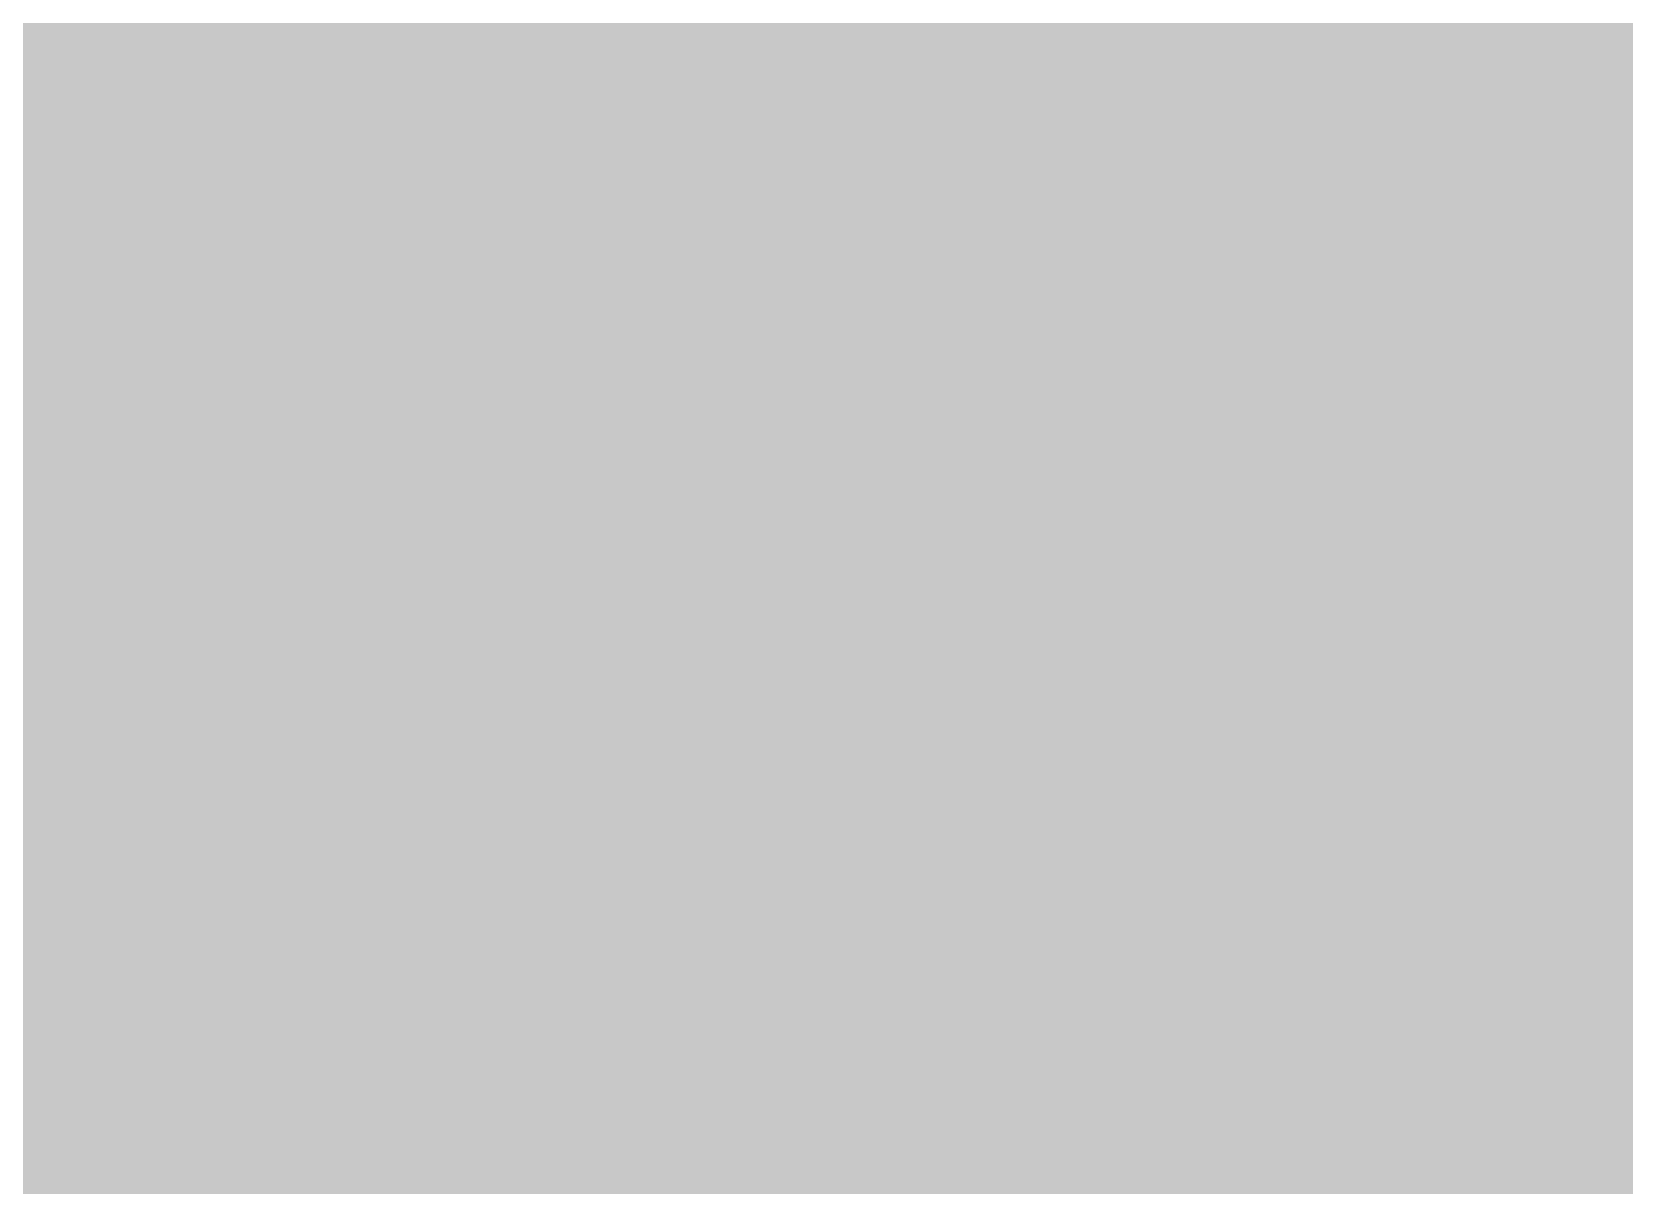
# Model space of a CAD drawing. Extents: x -118 to 4, y -52 to 56.
# Drawn here: x -60.88 to -48.95, y 20.08 to 28.72 of the extents above; entities that cross this region are included whole.
import ezdxf

# ---------------------------------------------------------------- set-up
doc = ezdxf.new("R2010")
doc.units = 0
doc.header["$MEASUREMENT"] = 0
doc.layers.get('0').update_dxf_attribs({"linetype": 'CONTINUOUS'})
for name, color, linetype in [('22-302-0_BOT', 7, 'CONTINUOUS'), ('22-302-0_DRD', 7, 'CONTINUOUS'), ('22-302-0_DRL', 2, 'CONTINUOUS'), ('22-302-0_GND', 1, 'CONTINUOUS'), ('22-302-0_IN1', 3, 'CONTINUOUS'), ('22-302-0_SMB', 5, 'CONTINUOUS'), ('22-302-0_SMT', 10, 'CONTINUOUS'), ('22-302-0_SPT', 9, 'CONTINUOUS'), ('22-302-0_SST', 11, 'CONTINUOUS'), ('22-302-0_TOP', 13, 'CONTINUOUS'), ('THRUHOLE_TAP', 7, 'CONTINUOUS')]:
    doc.layers.add(name, color=color, linetype=linetype)

# ---------------------------------------------------------------- blocks, each defined once
blk = doc.blocks.new('ROUND_45')
at = {"const_width": 0.35052}
blk.add_lwpolyline([(-0.17526, 0, 1), (0.17526, 0, 1)], format="xyb", close=True, dxfattribs=at)
blk = doc.blocks.new('ROUND_105')
at = {"const_width": 0.10033}
blk.add_lwpolyline([(-0.050164, 0, 1), (0.050164, 0, 1)], format="xyb", close=True, dxfattribs=at)
blk = doc.blocks.new('ROUND_93')
at = {"const_width": 0.50038}
blk.add_lwpolyline([(-0.25019, 0, 1), (0.25019, 0, 1)], format="xyb", close=True, dxfattribs=at)
blk = doc.blocks.new('RECTANGLE_1')
blk.add_solid([(1.30048, 0.6477), (1.30048, -0.6477), (-1.30048, 0.6477), (-1.30048, -0.6477)])
blk = doc.blocks.new('SQUARE_6')
blk.add_solid([(0.99949, 0.99949), (0.99949, -0.99949), (-0.99949, 0.99949), (-0.99949, -0.99949)])
blk = doc.blocks.new('SQUARE_36')
blk.add_solid([(3.5052, 3.5052), (3.5052, -3.5052), (-3.5052, 3.5052), (-3.5052, -3.5052)])
blk = doc.blocks.new('ROUND_98')
at = {"const_width": 0.10033}
blk.add_lwpolyline([(-0.050164, 0, 1), (0.050164, 0, 1)], format="xyb", close=True, dxfattribs=at)

msp = doc.modelspace()

# ---------------------------------------------------------------- linework, layer by layer
at = {"layer": '22-302-0_BOT'}
for points, const_width in [([(-60.706, 29.083), (-60.706, 21.336)], 0.254), ([(-60.6044, 29.083), (-60.6044, 21.2344)], 0.254), ([(-60.3758, 29.083), (-60.3758, 21.0058)], 0.254), ([(-60.1472, 29.083), (-60.1472, 20.7772)], 0.254), ([(-59.9186, 29.083), (-59.9186, 20.5486)], 0.254), ([(-49.149, 29.083), (-49.149, 20.447), (-59.817, 20.447)], 0.254), ([(-59.69, 29.083), (-59.69, 20.447)], 0.254), ([(-59.4614, 29.083), (-59.4614, 20.447)], 0.254), ([(-59.2328, 29.083), (-59.2328, 20.447)], 0.254), ([(-59.0042, 29.083), (-59.0042, 20.447)], 0.254), ([(-58.7756, 29.083), (-58.7756, 20.447)], 0.254), ([(-58.547, 29.083), (-58.547, 20.447)], 0.254), ([(-58.3184, 29.083), (-58.3184, 20.447)], 0.254), ([(-58.0898, 29.083), (-58.0898, 20.447)], 0.254), ([(-57.8612, 29.083), (-57.8612, 20.447)], 0.254), ([(-57.6326, 29.083), (-57.6326, 20.447)], 0.254), ([(-57.404, 29.083), (-57.404, 20.447)], 0.254), ([(-57.1754, 29.083), (-57.1754, 20.447)], 0.254), ([(-56.9468, 29.083), (-56.9468, 20.447)], 0.254), ([(-56.7182, 29.083), (-56.7182, 20.447)], 0.254), ([(-56.4896, 29.083), (-56.4896, 20.447)], 0.254), ([(-56.261, 29.083), (-56.261, 20.447)], 0.254), ([(-56.0324, 29.083), (-56.0324, 20.447)], 0.254), ([(-55.8038, 29.083), (-55.8038, 20.447)], 0.254), ([(-55.5752, 29.083), (-55.5752, 20.447)], 0.254), ([(-55.3466, 29.083), (-55.3466, 20.447)], 0.254), ([(-55.118, 29.083), (-55.118, 20.447)], 0.254), ([(-54.8894, 29.083), (-54.8894, 20.447)], 0.254), ([(-54.6608, 29.083), (-54.6608, 20.447)], 0.254), ([(-54.4322, 29.083), (-54.4322, 20.447)], 0.254), ([(-54.2036, 29.083), (-54.2036, 20.447)], 0.254), ([(-53.975, 29.083), (-53.975, 20.447)], 0.254), ([(-53.7464, 29.083), (-53.7464, 20.447)], 0.254), ([(-53.5178, 29.083), (-53.5178, 20.447)], 0.254), ([(-53.2892, 29.083), (-53.2892, 20.447)], 0.254), ([(-53.0606, 29.083), (-53.0606, 20.447)], 0.254), ([(-52.832, 29.083), (-52.832, 20.447)], 0.254), ([(-52.6034, 29.083), (-52.6034, 20.447)], 0.254), ([(-52.3748, 29.083), (-52.3748, 20.447)], 0.254), ([(-52.1462, 29.083), (-52.1462, 20.447)], 0.254), ([(-51.9176, 29.083), (-51.9176, 20.447)], 0.254), ([(-51.689, 29.083), (-51.689, 20.447)], 0.254), ([(-51.4604, 29.083), (-51.4604, 20.447)], 0.254), ([(-51.2318, 29.083), (-51.2318, 20.447)], 0.254), ([(-51.0032, 29.083), (-51.0032, 20.447)], 0.254), ([(-50.7746, 29.083), (-50.7746, 20.447)], 0.254), ([(-50.546, 29.083), (-50.546, 20.447)], 0.254), ([(-50.3174, 29.083), (-50.3174, 20.447)], 0.254), ([(-50.0888, 29.083), (-50.0888, 20.447)], 0.254), ([(-49.8602, 29.083), (-49.8602, 20.447)], 0.254), ([(-49.6316, 29.083), (-49.6316, 20.447)], 0.254), ([(-49.403, 29.083), (-49.403, 20.447)], 0.254), ([(-49.1744, 29.083), (-49.1744, 20.447)], 0.254), ([(-49.149, 28.7782), (-60.706, 28.7782)], 0.254), ([(-49.149, 28.5496), (-60.706, 28.5496)], 0.254), ([(-49.149, 28.321), (-60.706, 28.321)], 0.254), ([(-49.149, 28.0924), (-60.706, 28.0924)], 0.254), ([(-49.149, 27.8638), (-60.706, 27.8638)], 0.254), ([(-49.149, 27.6352), (-60.706, 27.6352)], 0.254), ([(-49.149, 27.4066), (-60.706, 27.4066)], 0.254), ([(-49.149, 27.178), (-60.706, 27.178)], 0.254), ([(-49.149, 26.9494), (-60.706, 26.9494)], 0.254), ([(-49.149, 26.7208), (-60.706, 26.7208)], 0.254), ([(-49.149, 26.4922), (-60.706, 26.4922)], 0.254), ([(-49.149, 26.2636), (-60.706, 26.2636)], 0.254), ([(-43.815, 26.035), (-43.815, 23.749), (-44.45, 23.114), (-44.45, 21.082), (-45.72, 19.812), (-60.071, 19.812), (-60.325, 20.066), (-62.865, 20.066), (-68.072, 25.273), (-72.263, 25.273), (-72.39, 25.146)], 0.2032), ([(-49.149, 26.035), (-60.706, 26.035)], 0.254), ([(-49.149, 25.8064), (-60.706, 25.8064)], 0.254), ([(-49.149, 25.5778), (-60.706, 25.5778)], 0.254), ([(-49.149, 25.3492), (-60.706, 25.3492)], 0.254), ([(-49.149, 25.1206), (-60.706, 25.1206)], 0.254), ([(-49.149, 24.892), (-60.706, 24.892)], 0.254), ([(-49.149, 24.6634), (-60.706, 24.6634)], 0.254), ([(-49.149, 24.4348), (-60.706, 24.4348)], 0.254), ([(-49.149, 24.2062), (-60.706, 24.2062)], 0.254), ([(-49.149, 23.9776), (-60.706, 23.9776)], 0.254), ([(-49.149, 23.749), (-60.706, 23.749)], 0.254), ([(-49.149, 23.5204), (-60.706, 23.5204)], 0.254), ([(-49.149, 23.2918), (-60.706, 23.2918)], 0.254), ([(-49.149, 23.0632), (-60.706, 23.0632)], 0.254), ([(-49.149, 22.8346), (-60.706, 22.8346)], 0.254), ([(-49.149, 22.606), (-60.706, 22.606)], 0.254), ([(-49.149, 22.3774), (-60.706, 22.3774)], 0.254), ([(-49.149, 22.1488), (-60.706, 22.1488)], 0.254), ([(-49.149, 21.9202), (-60.706, 21.9202)], 0.254), ([(-49.149, 21.6916), (-60.706, 21.6916)], 0.254), ([(-49.149, 21.463), (-60.706, 21.463)], 0.254), ([(-60.706, 21.336), (-60.579, 21.209)], 0.254), ([(-49.149, 21.2344), (-60.6044, 21.2344)], 0.254), ([(-60.579, 21.209), (-59.817, 20.447)], 0.254), ([(-49.149, 21.0058), (-60.3758, 21.0058)], 0.254), ([(-61.02858, 20.75942), (-60.73902, 20.4724)], 0.254), ([(-49.149, 20.7772), (-60.1472, 20.7772)], 0.254), ([(-60.78982, 20.5232), (-62.74816, 20.5232)], 0.254), ([(-60.8076, 20.53844), (-60.8076, 20.4724)], 0.254), ([(-49.149, 20.5486), (-59.9186, 20.5486)], 0.254), ([(-60.73902, 20.4724), (-62.69736, 20.4724)], 0.254)]:
    msp.add_lwpolyline(points, dxfattribs=dict(at, const_width=const_width))
at = {"layer": '22-302-0_DRD', "const_width": 0.254}
for points in [[(-60.96, 28.575), (-62.23, 29.845)], [(-60.96, 28.575), (-62.23, 29.845)], [(-57.785, 28.575), (-59.055, 27.305)], [(-57.785, 27.305), (-59.055, 28.575)], [(-55.88, 28.575), (-57.15, 27.305)], [(-55.88, 27.305), (-57.15, 28.575)], [(-53.721, 28.575), (-54.991, 27.305)], [(-53.721, 27.305), (-54.991, 28.575)], [(-57.785, 26.924), (-59.055, 25.654)], [(-57.785, 25.654), (-59.055, 26.924)], [(-55.88, 26.924), (-57.15, 25.654)], [(-55.88, 25.654), (-57.15, 26.924)], [(-53.721, 26.924), (-54.991, 25.654)], [(-53.721, 25.654), (-54.991, 26.924)], [(-57.785, 25.273), (-59.055, 24.003)], [(-57.785, 24.003), (-59.055, 25.273)], [(-55.88, 25.273), (-57.15, 24.003)], [(-55.88, 24.003), (-57.15, 25.273)], [(-53.721, 25.273), (-54.991, 24.003)], [(-53.721, 24.003), (-54.991, 25.273)], [(-57.785, 23.495), (-59.055, 22.225)], [(-57.785, 22.225), (-59.055, 23.495)], [(-55.88, 23.495), (-57.15, 22.225)], [(-55.88, 22.225), (-57.15, 23.495)], [(-53.721, 23.495), (-54.991, 22.225)], [(-53.721, 22.225), (-54.991, 23.495)]]:
    msp.add_lwpolyline(points, dxfattribs=at)
at = {"layer": '22-302-0_IN1', "const_width": 0.254}
for points in [[(-58.6486, 55.372), (-58.6486, 14.57706)], [(-50.1904, 55.372), (-50.1904, -3.048)], [(-49.9618, 55.372), (-49.9618, -3.048)], [(-55.6768, 53.95976), (-55.6768, 13.35278)], [(-58.8772, 48.37938), (-58.8772, 14.62786)], [(-50.419, 47.12716), (-50.419, -3.048)], [(-50.6476, 46.8249), (-50.6476, -3.048)], [(-50.8762, 46.71314), (-50.8762, -3.048)], [(-59.1058, 44.61002), (-59.1058, 14.63802)], [(-59.3344, 40.79494), (-59.3344, 14.61008)], [(-52.705, 40.77208), (-52.705, 18.07972)], [(-52.4764, 40.72128), (-52.4764, 18.03908)], [(-52.9336, 39.96944), (-52.9336, 18.03908)], [(-53.1622, 39.60622), (-53.1622, 17.90192)], [(-53.848, 39.50208), (-53.848, 0.30988)], [(-53.3908, 39.48176), (-53.3908, -3.048)], [(-53.6194, 39.45128), (-53.6194, 0.04572)], [(-52.2478, 38.21938), (-52.2478, 17.90192)], [(-51.1048, 38.26002), (-51.1048, -3.048)], [(-52.0192, 38.01364), (-52.0192, 13.63218)], [(-51.7906, 37.9349), (-51.7906, 13.57376)], [(-51.562, 37.93998), (-51.562, 13.40612)], [(-51.3334, 38.02888), (-51.3334, -3.048)], [(-60.706, 36.05022), (-60.706, 19.48688)], [(-55.4482, 35.81908), (-55.4482, 13.4747)], [(-55.9054, 35.51174), (-55.9054, 12.98702)], [(-56.134, 35.25012), (-56.134, -3.048)], [(-56.3626, 35.15106), (-56.3626, -3.048)], [(-49.7332, 34.70402), (-49.7332, -3.048)], [(-60.4774, 34.70148), (-60.4774, 19.58594)], [(-59.563, 34.70148), (-59.563, 14.5415)], [(-60.2488, 34.56432), (-60.2488, 19.59864)], [(-60.0202, 34.52368), (-60.0202, 19.53006)], [(-59.7916, 34.56432), (-59.7916, 19.34464)], [(-49.5046, 34.47288), (-49.5046, -3.048)], [(-49.276, 34.38398), (-49.276, -3.048)], [(-49.0474, 34.3789), (-49.0474, -3.048)], [(-56.5912, 32.3342), (-56.5912, 19.43608)], [(-56.8198, 32.12592), (-56.8198, 19.64436)], [(-57.0484, 32.04972), (-57.0484, 19.72056)], [(-58.42, 31.12516), (-58.42, 14.48054)], [(-57.277, 30.91688), (-57.277, 19.71802)], [(-58.1914, 30.8229), (-58.1914, 14.3256)], [(-57.9628, 30.71114), (-57.9628, 14.08176)], [(-57.7342, 30.69082), (-57.7342, 19.39798)], [(-57.5056, 30.74924), (-57.5056, 19.62912)], [(-54.0766, 30.24124), (-54.0766, 0.40894)], [(-55.2196, 29.92374), (-55.2196, 13.50518)], [(-54.3052, 29.87802), (-54.3052, 0.42164)], [(-54.991, 29.77388), (-54.991, 13.45692)], [(-54.7624, 29.72308), (-54.7624, 13.30452)], [(-54.5338, 29.75356), (-54.5338, 0.35306)], [(-60.9346, 29.04744), (-60.9346, 19.22272)], [(-23.91156, 28.7274), (-61.11494, 28.7274)], [(-23.83536, 28.4988), (-63.45428, 28.4988)], [(-25.77592, 28.2702), (-63.37808, 28.2702)], [(-25.91308, 28.0416), (-63.34252, 28.0416)], [(-25.95372, 27.813), (-63.34506, 27.813)], [(-25.91308, 27.5844), (-63.3857, 27.5844)], [(-44.36364, 27.3558), (-63.46444, 27.3558)], [(-44.73702, 27.1272), (-63.59398, 27.1272)], [(-44.95546, 26.8986), (-63.78956, 26.8986)], [(-45.09516, 26.67), (-64.11214, 26.67)], [(-45.1866, 26.4414), (-66.39306, 26.4414)], [(-45.23232, 26.2128), (-66.38036, 26.2128)], [(-45.24248, 25.9842), (-66.44894, 25.9842)], [(-45.21708, 25.7556), (-66.63436, 25.7556)], [(-45.15104, 25.527), (-71.82612, 25.527)], [(-45.03928, 25.2984), (-71.72706, 25.2984)], [(-44.8691, 25.0698), (-71.71436, 25.0698)], [(-44.6024, 24.8412), (-71.78294, 24.8412)], [(-43.96232, 24.6126), (-67.82816, 24.6126)], [(-45.3263, 24.384), (-67.56908, 24.384)], [(-45.62856, 24.1554), (-67.40652, 24.1554)], [(-45.74032, 23.9268), (-67.30492, 23.9268)], [(-45.76318, 23.6982), (-67.24904, 23.6982)], [(-45.70476, 23.4696), (-67.2338, 23.4696)], [(-45.53712, 23.241), (-61.77788, 23.241)], [(-32.00654, 23.0124), (-61.61024, 23.0124)], [(-39.12108, 22.7838), (-61.55182, 22.7838)], [(-39.32936, 22.5552), (-61.57214, 22.5552)], [(-39.40556, 22.3266), (-61.6839, 22.3266)], [(-39.40302, 22.098), (-61.98616, 22.098)], [(-39.31412, 21.8694), (-67.59194, 21.8694)], [(-39.08298, 21.6408), (-67.42176, 21.6408)], [(-26.71318, 21.4122), (-67.31254, 21.4122)], [(-26.65476, 21.1836), (-67.25412, 21.1836)], [(-26.48712, 20.955), (-67.2338, 20.955)], [(-22.32152, 20.7264), (-67.25412, 20.7264)], [(-28.07208, 20.4978), (-67.31254, 20.4978)], [(-43.52798, 20.2692), (-67.42176, 20.2692)], [(-43.75912, 20.0406), (-67.59194, 20.0406)]]:
    msp.add_lwpolyline(points, dxfattribs=at)
msp.add_lwpolyline([(-61.595, 28.52928, 0.4142136), (-60.91428, 29.21)], format="xyb", dxfattribs=at)
at = {"layer": '22-302-0_SMB', "const_width": 0.254}
for points in [[(-49.657, 28.575), (-59.944, 28.575), (-59.944, 21.082)], [(-59.8424, 28.575), (-59.8424, 21.082)], [(-59.6138, 28.575), (-59.6138, 21.082)], [(-59.3852, 28.575), (-59.3852, 21.082)], [(-59.1566, 28.575), (-59.1566, 21.082)], [(-58.928, 28.575), (-58.928, 21.082)], [(-58.6994, 28.575), (-58.6994, 21.082)], [(-58.4708, 28.575), (-58.4708, 21.082)], [(-58.2422, 28.575), (-58.2422, 21.082)], [(-58.0136, 28.575), (-58.0136, 21.082)], [(-57.785, 28.575), (-57.785, 21.082)], [(-57.5564, 28.575), (-57.5564, 21.082)], [(-57.3278, 28.575), (-57.3278, 21.082)], [(-57.0992, 28.575), (-57.0992, 21.082)], [(-56.8706, 28.575), (-56.8706, 21.082)], [(-56.642, 28.575), (-56.642, 21.082)], [(-56.4134, 28.575), (-56.4134, 21.082)], [(-56.1848, 28.575), (-56.1848, 21.082)], [(-55.9562, 28.575), (-55.9562, 21.082)], [(-55.7276, 28.575), (-55.7276, 21.082)], [(-55.499, 28.575), (-55.499, 21.082)], [(-55.2704, 28.575), (-55.2704, 21.082)], [(-55.0418, 28.575), (-55.0418, 21.082)], [(-54.8132, 28.575), (-54.8132, 21.082)], [(-54.5846, 28.575), (-54.5846, 21.082)], [(-54.356, 28.575), (-54.356, 21.082)], [(-54.1274, 28.575), (-54.1274, 21.082)], [(-53.8988, 28.575), (-53.8988, 21.082)], [(-53.6702, 28.575), (-53.6702, 21.082)], [(-53.4416, 28.575), (-53.4416, 21.082)], [(-53.213, 28.575), (-53.213, 21.082)], [(-52.9844, 28.575), (-52.9844, 21.082)], [(-52.7558, 28.575), (-52.7558, 21.082)], [(-52.5272, 28.575), (-52.5272, 21.082)], [(-52.2986, 28.575), (-52.2986, 21.082)], [(-52.07, 28.575), (-52.07, 21.082)], [(-51.8414, 28.575), (-51.8414, 21.082)], [(-51.6128, 28.575), (-51.6128, 21.082)], [(-51.3842, 28.575), (-51.3842, 21.082)], [(-51.1556, 28.575), (-51.1556, 21.082)], [(-50.927, 28.575), (-50.927, 21.082)], [(-50.6984, 28.575), (-50.6984, 21.082)], [(-50.4698, 28.575), (-50.4698, 21.082)], [(-50.2412, 28.575), (-50.2412, 21.082)], [(-50.0126, 28.575), (-50.0126, 21.082)], [(-49.784, 28.575), (-49.784, 21.082)], [(-49.657, 28.575), (-49.657, 21.082)], [(-49.657, 28.4988), (-59.944, 28.4988)], [(-49.657, 28.2702), (-59.944, 28.2702)], [(-49.657, 28.0416), (-59.944, 28.0416)], [(-49.657, 27.813), (-59.944, 27.813)], [(-49.657, 27.5844), (-59.944, 27.5844)], [(-49.657, 27.3558), (-59.944, 27.3558)], [(-49.657, 27.1272), (-59.944, 27.1272)], [(-49.657, 26.8986), (-59.944, 26.8986)], [(-49.657, 26.67), (-59.944, 26.67)], [(-49.657, 26.4414), (-59.944, 26.4414)], [(-49.657, 26.2128), (-59.944, 26.2128)], [(-49.657, 25.9842), (-59.944, 25.9842)], [(-49.657, 25.7556), (-59.944, 25.7556)], [(-49.657, 25.527), (-59.944, 25.527)], [(-49.657, 25.2984), (-59.944, 25.2984)], [(-49.657, 25.0698), (-59.944, 25.0698)], [(-49.657, 24.8412), (-59.944, 24.8412)], [(-49.657, 24.6126), (-59.944, 24.6126)], [(-49.657, 24.384), (-59.944, 24.384)], [(-49.657, 24.1554), (-59.944, 24.1554)], [(-49.657, 23.9268), (-59.944, 23.9268)], [(-49.657, 23.6982), (-59.944, 23.6982)], [(-49.657, 23.4696), (-59.944, 23.4696)], [(-49.657, 23.241), (-59.944, 23.241)], [(-49.657, 23.0124), (-59.944, 23.0124)], [(-49.657, 22.7838), (-59.944, 22.7838)], [(-49.657, 22.5552), (-59.944, 22.5552)], [(-49.657, 22.3266), (-59.944, 22.3266)], [(-49.657, 22.098), (-59.944, 22.098)], [(-49.657, 21.8694), (-59.944, 21.8694)], [(-49.657, 21.6408), (-59.944, 21.6408)], [(-49.657, 21.4122), (-59.944, 21.4122)], [(-49.657, 21.1836), (-59.944, 21.1836)], [(-49.657, 21.082), (-59.944, 21.082)]]:
    msp.add_lwpolyline(points, dxfattribs=at)
at = {"layer": '22-302-0_SPT', "const_width": 0.254}
for points in [[(-56.896, 28.194), (-59.563, 28.194), (-59.563, 25.908)], [(-59.4614, 28.194), (-59.4614, 25.908)], [(-59.2328, 28.194), (-59.2328, 25.908)], [(-59.0042, 28.194), (-59.0042, 25.908)], [(-58.7756, 28.194), (-58.7756, 25.908)], [(-58.547, 28.194), (-58.547, 25.908)], [(-58.3184, 28.194), (-58.3184, 25.908)], [(-58.0898, 28.194), (-58.0898, 25.908)], [(-57.8612, 28.194), (-57.8612, 25.908)], [(-57.6326, 28.194), (-57.6326, 25.908)], [(-57.404, 28.194), (-57.404, 25.908)], [(-57.1754, 28.194), (-57.1754, 25.908)], [(-56.9468, 28.194), (-56.9468, 25.908)], [(-56.896, 28.194), (-56.896, 25.908)], [(-53.594, 28.194), (-56.261, 28.194), (-56.261, 25.908)], [(-56.1594, 28.194), (-56.1594, 25.908)], [(-55.9308, 28.194), (-55.9308, 25.908)], [(-55.7022, 28.194), (-55.7022, 25.908)], [(-55.4736, 28.194), (-55.4736, 25.908)], [(-55.245, 28.194), (-55.245, 25.908)], [(-55.0164, 28.194), (-55.0164, 25.908)], [(-54.7878, 28.194), (-54.7878, 25.908)], [(-54.5592, 28.194), (-54.5592, 25.908)], [(-54.3306, 28.194), (-54.3306, 25.908)], [(-54.102, 28.194), (-54.102, 25.908)], [(-53.8734, 28.194), (-53.8734, 25.908)], [(-53.6448, 28.194), (-53.6448, 25.908)], [(-53.594, 28.194), (-53.594, 25.908)], [(-56.896, 28.067), (-59.563, 28.067)], [(-53.594, 28.067), (-56.261, 28.067)], [(-56.896, 27.8384), (-59.563, 27.8384)], [(-53.594, 27.8384), (-56.261, 27.8384)], [(-56.896, 27.6098), (-59.563, 27.6098)], [(-53.594, 27.6098), (-56.261, 27.6098)], [(-56.896, 27.3812), (-59.563, 27.3812)], [(-53.594, 27.3812), (-56.261, 27.3812)], [(-56.896, 27.1526), (-59.563, 27.1526)], [(-53.594, 27.1526), (-56.261, 27.1526)], [(-56.896, 26.924), (-59.563, 26.924)], [(-53.594, 26.924), (-56.261, 26.924)], [(-56.896, 26.6954), (-59.563, 26.6954)], [(-53.594, 26.6954), (-56.261, 26.6954)], [(-56.896, 26.4668), (-59.563, 26.4668)], [(-53.594, 26.4668), (-56.261, 26.4668)], [(-56.896, 26.2382), (-59.563, 26.2382)], [(-53.594, 26.2382), (-56.261, 26.2382)], [(-56.896, 26.0096), (-59.563, 26.0096)], [(-53.594, 26.0096), (-56.261, 26.0096)], [(-56.896, 25.908), (-59.563, 25.908)], [(-53.594, 25.908), (-56.261, 25.908)], [(-56.896, 25.019), (-59.563, 25.019), (-59.563, 22.733)], [(-59.4614, 25.019), (-59.4614, 22.733)], [(-59.2328, 25.019), (-59.2328, 22.733)], [(-59.0042, 25.019), (-59.0042, 22.733)], [(-58.7756, 25.019), (-58.7756, 22.733)], [(-58.547, 25.019), (-58.547, 22.733)], [(-58.3184, 25.019), (-58.3184, 22.733)], [(-58.0898, 25.019), (-58.0898, 22.733)], [(-57.8612, 25.019), (-57.8612, 22.733)], [(-57.6326, 25.019), (-57.6326, 22.733)], [(-57.404, 25.019), (-57.404, 22.733)], [(-57.1754, 25.019), (-57.1754, 22.733)], [(-56.9468, 25.019), (-56.9468, 22.733)], [(-56.896, 25.019), (-56.896, 22.733)], [(-56.261, 25.019), (-56.261, 22.733)], [(-53.594, 25.019), (-56.261, 25.019)], [(-53.594, 25.019), (-53.594, 22.733), (-56.261, 22.733)], [(-56.1594, 25.019), (-56.1594, 22.733)], [(-55.9308, 25.019), (-55.9308, 22.733)], [(-55.7022, 25.019), (-55.7022, 22.733)], [(-55.4736, 25.019), (-55.4736, 22.733)], [(-55.245, 25.019), (-55.245, 22.733)], [(-55.0164, 25.019), (-55.0164, 22.733)], [(-54.7878, 25.019), (-54.7878, 22.733)], [(-54.5592, 25.019), (-54.5592, 22.733)], [(-54.3306, 25.019), (-54.3306, 22.733)], [(-54.102, 25.019), (-54.102, 22.733)], [(-53.8734, 25.019), (-53.8734, 22.733)], [(-53.6448, 25.019), (-53.6448, 22.733)], [(-56.896, 24.892), (-59.563, 24.892)], [(-53.594, 24.892), (-56.261, 24.892)], [(-56.896, 24.6634), (-59.563, 24.6634)], [(-53.594, 24.6634), (-56.261, 24.6634)], [(-56.896, 24.4348), (-59.563, 24.4348)], [(-53.594, 24.4348), (-56.261, 24.4348)], [(-56.896, 24.2062), (-59.563, 24.2062)], [(-53.594, 24.2062), (-56.261, 24.2062)], [(-56.896, 23.9776), (-59.563, 23.9776)], [(-53.594, 23.9776), (-56.261, 23.9776)], [(-56.896, 23.749), (-59.563, 23.749)], [(-53.594, 23.749), (-56.261, 23.749)], [(-56.896, 23.5204), (-59.563, 23.5204)], [(-53.594, 23.5204), (-56.261, 23.5204)], [(-56.896, 23.2918), (-59.563, 23.2918)], [(-53.594, 23.2918), (-56.261, 23.2918)], [(-56.896, 23.0632), (-59.563, 23.0632)], [(-53.594, 23.0632), (-56.261, 23.0632)], [(-56.896, 22.8346), (-59.563, 22.8346)], [(-53.594, 22.8346), (-56.261, 22.8346)], [(-56.896, 22.733), (-59.563, 22.733)]]:
    msp.add_lwpolyline(points, dxfattribs=at)
at = {"layer": '22-302-0_SST', "const_width": 0.1524}
for points in [[(-49.3522, 23.0632), (-49.3522, 29.464), (-52.2478, 29.464), (-52.2478, 22.606), (-49.8094, 22.606), (-49.3522, 23.0632)], [(-60.071, 17.145), (-52.959, 17.145), (-52.959, 28.956), (-60.071, 28.956), (-60.071, 17.145)], [(-61.087, 25.4), (-63.754, 25.4), (-63.754, 20.32), (-60.706, 20.32), (-60.706, 25.4), (-61.087, 25.4)], [(-49.657, 21.59), (-52.324, 21.59), (-52.324, 16.51), (-49.276, 16.51), (-49.276, 21.59), (-49.657, 21.59)]]:
    msp.add_lwpolyline(points, dxfattribs=at)
at = {"layer": '22-302-0_TOP'}
for points, const_width in [([(-53.721, 35.90036), (-53.721, 21.01088)], 0.254), ([(-53.9496, 35.67176), (-53.9496, 20.78228)], 0.254), ([(-49.3776, 34.35858), (-49.3776, 25.51684)], 0.254), ([(-48.9204, 34.36112), (-48.9204, 28.5115)], 0.254), ([(-49.149, 34.32556), (-49.149, 25.74544)], 0.254), ([(-55.88, 31.8262), (-55.9308, 31.8262), (-57.785, 29.972), (-59.69, 29.972), (-61.595, 28.067), (-64.643, 28.067), (-64.77, 27.94)], 0.2032), ([(-53.4924, 30.25648), (-53.4924, 21.23948)], 0.254), ([(-53.2638, 30.25648), (-53.2638, 21.39442)], 0.254), ([(-53.0352, 30.25648), (-53.0352, 21.45538)], 0.254), ([(-52.8066, 30.25648), (-52.8066, 21.45792)], 0.254), ([(-52.578, 30.25648), (-52.578, 21.45792)], 0.254), ([(-52.3494, 30.25648), (-52.3494, 21.72462)], 0.254), ([(-56.9214, 30.15996), (-56.9214, 20.447)], 0.254), ([(-57.15, 29.93136), (-57.15, 20.447)], 0.254), ([(-54.1782, 29.93898), (-54.1782, 20.55368)], 0.254), ([(-57.3786, 29.70276), (-57.3786, 20.447)], 0.254), ([(-54.4068, 29.7561), (-54.4068, 20.447)], 0.254), ([(-47.65802, 29.77642), (-48.87468, 28.55976)], 0.254), ([(-56.6928, 29.62148), (-56.6928, 20.447)], 0.254), ([(-56.4642, 29.62148), (-56.4642, 20.447)], 0.254), ([(-56.2356, 29.62148), (-56.2356, 20.447)], 0.254), ([(-56.007, 29.62148), (-56.007, 20.447)], 0.254), ([(-55.7784, 29.62148), (-55.7784, 20.447)], 0.254), ([(-55.5498, 29.62148), (-55.5498, 20.447)], 0.254), ([(-55.3212, 29.62148), (-55.3212, 20.447)], 0.254), ([(-55.0926, 29.62148), (-55.0926, 20.447)], 0.254), ([(-54.864, 29.68752), (-54.864, 20.447)], 0.254), ([(-54.6354, 29.68498), (-54.6354, 20.447)], 0.254), ([(-59.49188, 29.49448), (-61.25464, 27.73172)], 0.254), ([(-59.436, 29.49448), (-59.436, 20.447)], 0.254), ([(-59.2074, 29.49448), (-59.2074, 20.447)], 0.254), ([(-58.9788, 29.49448), (-58.9788, 20.447)], 0.254), ([(-58.7502, 29.49448), (-58.7502, 20.447)], 0.254), ([(-58.5216, 29.49448), (-58.5216, 20.447)], 0.254), ([(-58.293, 29.49448), (-58.293, 20.447)], 0.254), ([(-58.0644, 29.49448), (-58.0644, 20.447)], 0.254), ([(-57.8358, 29.49448), (-57.8358, 20.447)], 0.254), ([(-57.6072, 29.5275), (-57.6072, 20.447)], 0.254), ([(-46.355, 29.2862), (-47.1678, 29.2862), (-48.387, 28.067), (-48.387, 25.527), (-49.87798, 24.03602), (-50.8, 24.03602)], 0.635), ([(-52.17668, 29.41066), (-52.17668, 26.6573)], 0.254), ([(-50.8, 29.41066), (-50.8, 28.03398)], 0.254), ([(-49.42332, 29.41066), (-49.42332, 26.6573)], 0.254), ([(-59.6646, 29.32176), (-59.6646, 20.447)], 0.254), ([(-59.8932, 29.09316), (-59.8932, 20.447)], 0.254), ([(-60.1218, 28.86456), (-60.1218, 20.447)], 0.254), ([(-60.3504, 28.63596), (-60.3504, 20.447)], 0.254), ([(-52.17668, 28.6766), (-60.30976, 28.6766)], 0.254), ([(-48.75784, 28.6766), (-49.42332, 28.6766)], 0.254), ([(-50.8, 28.03398), (-53.88102, 28.03398)], 1.27), ([(-60.579, 28.40736), (-60.579, 25.53462)], 0.254), ([(-52.17668, 28.448), (-60.53836, 28.448)], 0.254), ([(-48.96612, 28.448), (-49.42332, 28.448)], 0.254), ([(-60.8076, 28.17876), (-60.8076, 25.53462)], 0.254), ([(-52.17668, 28.2194), (-60.76696, 28.2194)], 0.254), ([(-49.06518, 28.2194), (-49.42332, 28.2194)], 0.254), ([(-52.17668, 28.03398), (-50.8, 28.03398)], 0.254), ([(-49.42332, 28.03398), (-50.8, 28.03398)], 0.254), ([(-50.8, 26.6573), (-50.8, 28.03398)], 0.254), ([(-49.08042, 28.067), (-49.08042, 25.81402)], 0.254), ([(-52.17668, 27.9908), (-60.99556, 27.9908)], 0.254), ([(-53.88102, 28.03398), (-56.515, 25.4)], 0.2032), ([(-49.08042, 27.9908), (-49.42332, 27.9908)], 0.254), ([(-52.17668, 27.7622), (-61.22416, 27.7622)], 0.254), ([(-49.08042, 27.7622), (-49.42332, 27.7622)], 0.254), ([(-52.17668, 27.5336), (-63.35014, 27.5336)], 0.254), ([(-49.08042, 27.5336), (-49.42332, 27.5336)], 0.254), ([(-52.17668, 27.305), (-63.4365, 27.305)], 0.254), ([(-49.08042, 27.305), (-49.42332, 27.305)], 0.254), ([(-52.17668, 27.0764), (-63.57112, 27.0764)], 0.254), ([(-49.08042, 27.0764), (-49.42332, 27.0764)], 0.254), ([(-52.17668, 26.8478), (-63.77686, 26.8478)], 0.254), ([(-49.08042, 26.8478), (-49.42332, 26.8478)], 0.254), ([(-49.08042, 26.6192), (-64.1096, 26.6192)], 0.254), ([(-49.42332, 26.6573), (-52.17668, 26.6573)], 0.254), ([(-52.1208, 26.6573), (-52.1208, 25.4127)], 0.254), ([(-51.8922, 26.6573), (-51.8922, 25.4127)], 0.254), ([(-51.6636, 26.6573), (-51.6636, 25.4127)], 0.254), ([(-51.435, 26.6573), (-51.435, 25.4127)], 0.254), ([(-51.2064, 26.6573), (-51.2064, 25.4127)], 0.254), ([(-50.9778, 26.6573), (-50.9778, 25.4127)], 0.254), ([(-50.7492, 26.6573), (-50.7492, 25.4127)], 0.254), ([(-50.5206, 26.6573), (-50.5206, 25.4127)], 0.254), ([(-50.292, 26.6573), (-50.292, 25.4127)], 0.254), ([(-50.0634, 26.6573), (-50.0634, 25.4127)], 0.254), ([(-49.8348, 26.6573), (-49.8348, 25.4127)], 0.254), ([(-49.6062, 26.6573), (-49.6062, 25.4127)], 0.254), ([(-49.08042, 26.3906), (-66.33718, 26.3906)], 0.254), ([(-49.08042, 26.162), (-66.33972, 26.162)], 0.254), ([(-49.08042, 25.9334), (-66.421, 25.9334)], 0.254), ([(-56.515, 25.4), (-57.404, 24.511), (-62.23, 24.511)], 1.27), ([(-49.08042, 25.81402), (-49.48428, 25.4127)], 0.254), ([(-49.18964, 25.7048), (-66.6242, 25.7048)], 0.254), ([(-60.5536, 25.53462), (-63.9064, 25.53462)], 0.254), ([(-60.5536, 25.53462), (-60.5536, 23.48738)], 0.254), ([(-49.41824, 25.4762), (-60.5536, 25.4762)], 0.254), ([(-49.48428, 25.4127), (-52.17668, 25.4127)], 0.254), ([(-52.17668, 25.4127), (-52.17668, 22.65934)], 0.254), ([(-52.17668, 25.2476), (-60.5536, 25.2476)], 0.254), ([(-52.17668, 25.019), (-60.5536, 25.019)], 0.254), ([(-47.89678, 25.03678), (-49.38522, 23.54834)], 0.254), ([(-52.17668, 24.7904), (-60.5536, 24.7904)], 0.254), ([(-60.5536, 24.511), (-62.23, 24.511)], 0.254), ([(-52.17668, 24.5618), (-60.5536, 24.5618)], 0.254), ([(-52.17668, 24.3332), (-60.5536, 24.3332)], 0.254), ([(-50.8, 24.03602), (-50.8, 20.701)], 0.635), ([(-52.17668, 24.1046), (-60.5536, 24.1046)], 0.254), ([(-47.36846, 24.1046), (-48.82642, 24.1046)], 0.254), ([(-48.9204, 24.01062), (-48.9204, 21.39442)], 0.254), ([(-52.17668, 23.876), (-60.5536, 23.876)], 0.254), ([(-47.36846, 23.876), (-49.05502, 23.876)], 0.254), ([(-49.149, 23.78202), (-49.149, 21.72462)], 0.254), ([(-52.17668, 23.6474), (-60.5536, 23.6474)], 0.254), ([(-47.36846, 23.6474), (-49.28362, 23.6474)], 0.254), ([(-49.42332, 23.51024), (-49.38774, 23.54324)], 0.254), ([(-49.42332, 23.51024), (-49.38774, 23.54324)], 0.254), ([(-49.42332, 23.51024), (-49.42332, 22.65934)], 0.254), ([(-49.3776, 23.55342), (-49.3776, 21.72462)], 0.254), ([(-60.5536, 23.48738), (-61.55436, 23.48738)], 0.254), ([(-52.17668, 23.4188), (-61.48578, 23.4188)], 0.254), ([(-60.8076, 23.48738), (-60.8076, 22.23262)], 0.254), ([(-60.579, 23.48738), (-60.579, 22.23262)], 0.254), ([(-47.36846, 23.4188), (-49.42332, 23.4188)], 0.254), ([(-52.17668, 23.1902), (-61.32576, 23.1902)], 0.254), ([(-47.36846, 23.1902), (-49.42332, 23.1902)], 0.254), ([(-52.17668, 22.9616), (-61.24448, 22.9616)], 0.254), ([(-47.36846, 22.9616), (-49.42332, 22.9616)], 0.254), ([(-52.17668, 22.733), (-61.21908, 22.733)], 0.254), ([(-51.49342, 22.65934), (-52.17668, 22.65934)], 0.254), ([(-52.1208, 22.65934), (-52.1208, 21.72462)], 0.254), ([(-51.8922, 22.65934), (-51.8922, 21.72462)], 0.254), ([(-51.6636, 22.65934), (-51.6636, 21.72462)], 0.254), ([(-51.49342, 22.65934), (-51.49342, 21.72462)], 0.254), ([(-49.42332, 22.65934), (-50.10658, 22.65934)], 0.254), ([(-50.10658, 22.65934), (-50.10658, 21.72462)], 0.254), ([(-50.0634, 22.65934), (-50.0634, 21.72462)], 0.254), ([(-49.8348, 22.65934), (-49.8348, 21.72462)], 0.254), ([(-49.6062, 22.65934), (-49.6062, 21.72462)], 0.254), ([(-42.51452, 22.733), (-49.42332, 22.733)], 0.254), ([(-51.49342, 22.5044), (-61.21908, 22.5044)], 0.254), ([(-42.51452, 22.5044), (-50.10658, 22.5044)], 0.254), ([(-51.49342, 22.2758), (-61.21908, 22.2758)], 0.254), ([(-60.5536, 22.23262), (-61.21908, 22.23262)], 0.254), ([(-60.5536, 22.23262), (-60.5536, 20.447)], 0.254), ([(-42.51452, 22.2758), (-50.10658, 22.2758)], 0.254), ([(-51.49342, 22.0472), (-60.5536, 22.0472)], 0.254), ([(-42.51452, 22.0472), (-50.10658, 22.0472)], 0.254), ([(-51.49342, 21.8186), (-60.5536, 21.8186)], 0.254), ([(-51.49342, 21.72462), (-52.4764, 21.72462)], 0.254), ([(-52.4764, 21.72462), (-52.4764, 21.45792)], 0.254), ([(-42.51452, 21.8186), (-50.10658, 21.8186)], 0.254), ([(-49.1236, 21.72462), (-50.10658, 21.72462)], 0.254), ([(-49.1236, 21.72462), (-49.1236, 21.39442)], 0.254), ([(-52.4764, 21.59), (-60.5536, 21.59)], 0.254), ([(-42.51452, 21.59), (-49.1236, 21.59)], 0.254), ([(-53.32984, 21.3614), (-60.5536, 21.3614)], 0.254), ([(-52.4764, 21.45792), (-52.959, 21.45792)], 0.254), ([(-48.768, 21.39442), (-49.1236, 21.39442)], 0.254), ([(-53.50002, 21.22932), (-54.28488, 20.447)], 0.254), ([(-53.59908, 21.1328), (-60.5536, 21.1328)], 0.254), ([(-53.82768, 20.9042), (-60.5536, 20.9042)], 0.254), ([(-54.229, 18.542), (-54.229, 19.431), (-52.959, 20.701), (-50.8, 20.701)], 0.762), ([(-45.72, 19.57578), (-47.64278, 19.57578), (-48.768, 20.701), (-50.8, 20.701)], 0.635), ([(-54.05628, 20.6756), (-60.5536, 20.6756)], 0.254), ([(-54.28488, 20.447), (-60.5536, 20.447)], 0.254)]:
    msp.add_lwpolyline(points, dxfattribs=dict(at, const_width=const_width))
at = {"layer": '22-302-0_TOP', "const_width": 0.254}
for points in [[(-48.87722, 28.55722, 0.1989124), (-49.08027, 28.067)], [(-48.87722, 28.55722, 0.1989124), (-49.08027, 28.067)], [(-52.959, 21.45792, 0.1989124), (-53.49422, 21.23622)], [(-52.959, 21.45792, 0.1989124), (-53.49422, 21.23622)]]:
    msp.add_lwpolyline(points, format="xyb", dxfattribs=at)

# ---------------------------------------------------------------- block references
at = {"layer": '22-302-0_BOT'}
for p in [(-58.42, 27.94), (-56.515, 27.94), (-54.356, 27.94), (-58.42, 26.289), (-56.515, 26.289), (-54.356, 26.289), (-58.42, 24.638), (-56.515, 24.638), (-54.356, 24.638), (-58.42, 22.86), (-56.515, 22.86), (-54.356, 22.86)]:
    msp.add_blockref('ROUND_45', p, dxfattribs=at)
at = {"layer": '22-302-0_DRL'}
for p in [(-58.42, 27.94), (-56.515, 27.94), (-54.356, 27.94), (-58.42, 26.289), (-56.515, 26.289), (-54.356, 26.289), (-58.42, 24.638), (-56.515, 24.638), (-54.356, 24.638), (-58.42, 22.86), (-56.515, 22.86), (-54.356, 22.86)]:
    msp.add_blockref('ROUND_105', p, dxfattribs=at)
at = {"layer": '22-302-0_GND'}
for p in [(-58.42, 27.94), (-56.515, 27.94), (-54.356, 27.94), (-58.42, 26.289), (-56.515, 26.289), (-54.356, 26.289), (-58.42, 24.638), (-56.515, 24.638), (-54.356, 24.638), (-58.42, 22.86), (-56.515, 22.86), (-54.356, 22.86)]:
    msp.add_blockref('ROUND_93', p, dxfattribs=at)
at = {"layer": '22-302-0_IN1'}
for p in [(-58.42, 27.94), (-56.515, 27.94), (-54.356, 27.94), (-58.42, 26.289), (-56.515, 26.289), (-54.356, 26.289), (-58.42, 24.638), (-56.515, 24.638), (-54.356, 24.638), (-58.42, 22.86), (-56.515, 22.86), (-54.356, 22.86)]:
    msp.add_blockref('ROUND_45', p, dxfattribs=at)
at = {"layer": '22-302-0_SMT'}
for name, p in [('SQUARE_6', (-50.8, 28.03398)), ('SQUARE_36', (-56.515, 25.4)), ('SQUARE_6', (-50.8, 24.03602)), ('RECTANGLE_1', (-50.8, 20.701))]:
    msp.add_blockref(name, p, dxfattribs=at)
at = {"layer": '22-302-0_SPT'}
for name, p in [('SQUARE_6', (-50.8, 28.03398)), ('SQUARE_6', (-50.8, 24.03602)), ('RECTANGLE_1', (-50.8, 20.701))]:
    msp.add_blockref(name, p, dxfattribs=at)
at = {"layer": '22-302-0_TOP'}
for name, p in [('SQUARE_6', (-50.8, 28.03398)), ('SQUARE_36', (-56.515, 25.4)), ('ROUND_45', (-58.42, 27.94)), ('ROUND_45', (-56.515, 27.94)), ('ROUND_45', (-54.356, 27.94)), ('ROUND_45', (-58.42, 26.289)), ('ROUND_45', (-56.515, 26.289)), ('ROUND_45', (-54.356, 26.289)), ('ROUND_45', (-58.42, 24.638)), ('ROUND_45', (-56.515, 24.638)), ('ROUND_45', (-54.356, 24.638)), ('SQUARE_6', (-50.8, 24.03602)), ('ROUND_45', (-58.42, 22.86)), ('ROUND_45', (-56.515, 22.86)), ('ROUND_45', (-54.356, 22.86)), ('RECTANGLE_1', (-50.8, 20.701))]:
    msp.add_blockref(name, p, dxfattribs=at)
at = {"layer": 'THRUHOLE_TAP'}
for p in [(-58.42, 27.94), (-56.515, 27.94), (-54.356, 27.94), (-58.42, 26.289), (-56.515, 26.289), (-54.356, 26.289), (-58.42, 24.638), (-56.515, 24.638), (-54.356, 24.638), (-58.42, 22.86), (-56.515, 22.86), (-54.356, 22.86)]:
    msp.add_blockref('ROUND_98', p, dxfattribs=at)

doc.saveas('drawing.dxf')
